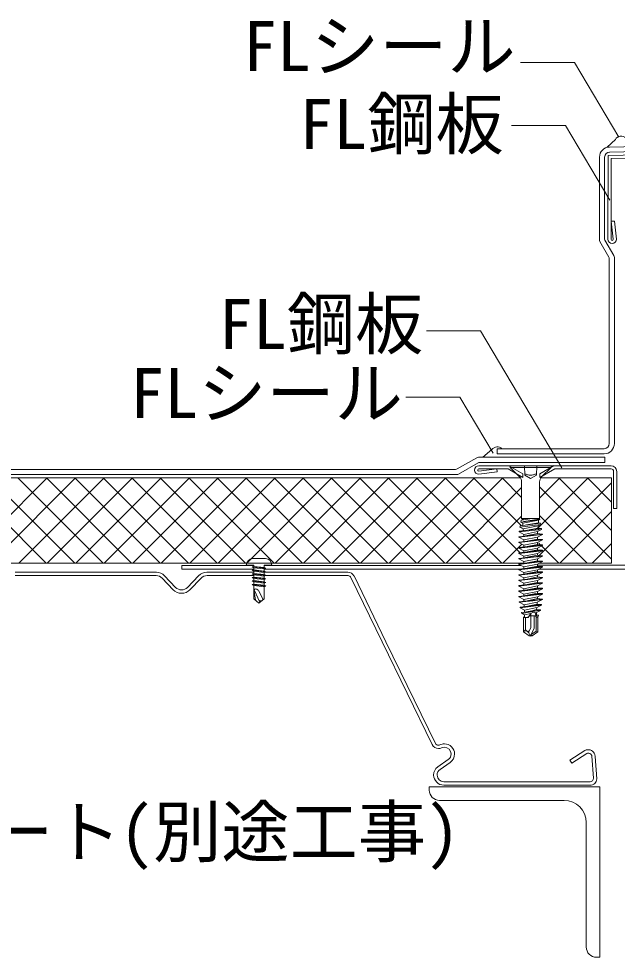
# Model space of a CAD drawing. Units: millimetres, scale not verified. Extents: x -675 to 675, y -471 to 460.
# Drawn here: x 47.5 to 222.9, y -120.1 to 155.1 of the extents above; entities that cross this region are included whole.
import ezdxf
from ezdxf.enums import TextEntityAlignment as Align

# ---------------------------------------------------------------- set-up
doc = ezdxf.new("R2010")
doc.units = ezdxf.units.MM
doc.header["$LTSCALE"] = 5
doc.linetypes.add('DASHED2', pattern=[3, 2, -1])
for name, color, linetype, lineweight in [('1-0_芯・寸法線', 7, 'Continuous', 9), ('1-3_断熱材', 30, 'Continuous', 18), ('1-4_リベットルーフ', 3, 'Continuous', 9), ('1-5_ＦＬ鋼板・ディスク', 7, 'Continuous', 9), ('1-6_アンカー類', 4, 'Continuous', 9), ('1-8_下地など', 7, 'Continuous', 9), ('1-9_下地鋼板', 1, 'Continuous', 9), ('1-A_元図・躯体', 7, 'Continuous', 9), ('1-D_設備2', 7, 'Continuous', 9)]:
    doc.layers.add(name, color=color, linetype=linetype, lineweight=lineweight)
doc.styles.add('ＭＳ ゴシック', font='')
doc.styles.get('ＭＳ ゴシック').set_extended_font_data('MS Gothic')

msp = doc.modelspace()

# ---------------------------------------------------------------- linework, layer by layer
at = {"layer": '1-0_芯・寸法線'}
for p, q in [((210.436, 142.268), (194.571, 142.268)), ((223.385, 120.374), (210.436, 142.268)), ((207.792, 123.742), (191.927, 123.742)), ((220.742, 101.849), (207.792, 123.742)), ((182.878, 63.563), (167.013, 63.563)), ((206.677, 23.364), (182.878, 63.563)), ((176.786, 44.139), (160.921, 44.139)), ((186.531, 27.662), (176.786, 44.139)), ((119.828, -3.218), (115.935, -3.218)), ((115.881, -5.598), (119.883, -6.063)), ((115.881, -6.638), (119.883, -7.108)), ((115.881, -7.683), (119.883, -8.148)), ((115.881, -8.723), (119.883, -9.188)), ((115.881, -9.763), (119.883, -10.228)), ((115.881, -10.808), (119.883, -11.273)), ((116.382, -12.333), (116.901, -15.438)), ((116.482, -12.378), (118.158, -16.008)), ((117.882, -12.698), (119.073, -15.273))]:
    msp.add_line(p, q, dxfattribs=at)
for points in [[(114.134, -5.148), (116.382, -5.178), (116.382, -15.013), (117.882, -16.263)], [(117.882, -16.263), (119.382, -15.013), (119.382, -5.178), (121.631, -5.148)]]:
    msp.add_lwpolyline(points, dxfattribs=at)
for points in [[(119.379, -6.268), (119.883, -6.063), (119.381, -5.843), (116.398, -5.503), (115.881, -5.598), (116.395, -5.918)], [(119.379, -7.308), (119.883, -7.108), (119.381, -6.888), (116.398, -6.548), (115.881, -6.638), (116.395, -6.958)], [(119.379, -8.353), (119.883, -8.148), (119.381, -7.928), (116.398, -7.588), (115.881, -7.683), (116.395, -8.003)], [(119.379, -9.393), (119.883, -9.188), (119.381, -8.968), (116.398, -8.628), (115.881, -8.723), (116.395, -9.043)], [(119.379, -10.433), (119.883, -10.228), (119.381, -10.013), (116.398, -9.673), (115.881, -9.763), (116.395, -10.088)], [(119.379, -11.478), (119.883, -11.273), (119.381, -11.053), (116.398, -10.713), (115.881, -10.808), (116.395, -11.128)]]:
    msp.add_lwpolyline(points, close=True, dxfattribs=at)
for centre, radius, start, end in [((116.239, -5.308), 2.111, 98.26735, 175.64604), ((119.731, -5.117), 1.901, 359.06843, 87.04545), ((116.997, -12.68), 0.599, 33.78962, 153.66779), ((116.229, -14.125), 2.183, 40.78252, 54.55595), ((118.548, -14.532), 1.08, 231.93253, 274.98137)]:
    msp.add_arc(centre, radius, start, end, dxfattribs=at)
at = {"layer": '1-3_断熱材'}
for p, q in [((-137.989, 20.433), (194.534, 20.433)), ((55.493, -4.567), (30.493, 20.433)), ((30.778, -4.567), (55.778, 20.433)), ((63.843, -4.567), (38.843, 20.433)), ((39.123, -4.567), (64.123, 20.433)), ((72.193, -4.567), (47.193, 20.433)), ((47.473, -4.567), (72.473, 20.433)), ((80.543, -4.567), (55.543, 20.433)), ((55.823, -4.567), (80.823, 20.433)), ((88.893, -4.567), (63.893, 20.433)), ((64.173, -4.567), (89.178, 20.433)), ((97.243, -4.567), (72.243, 20.433)), ((72.528, -4.567), (97.528, 20.433)), ((105.593, -4.567), (80.593, 20.433)), ((80.878, -4.567), (105.878, 20.433)), ((113.943, -4.567), (88.943, 20.433)), ((89.228, -4.567), (114.228, 20.433)), ((122.293, -4.567), (97.293, 20.433)), ((97.578, -4.567), (122.578, 20.433)), ((130.643, -4.567), (105.643, 20.433)), ((105.928, -4.567), (130.928, 20.433)), ((138.993, -4.567), (113.993, 20.433)), ((114.278, -4.567), (139.278, 20.433)), ((147.343, -4.567), (122.343, 20.433)), ((122.628, -4.567), (147.628, 20.433)), ((155.693, -4.567), (130.693, 20.433)), ((130.978, -4.567), (155.978, 20.433)), ((164.043, -4.567), (139.043, 20.433)), ((139.328, -4.567), (164.328, 20.433)), ((172.393, -4.567), (147.393, 20.433)), ((147.678, -4.567), (172.678, 20.433)), ((180.743, -4.567), (155.743, 20.433)), ((156.028, -4.567), (181.028, 20.433)), ((189.093, -4.567), (164.093, 20.433)), ((164.378, -4.567), (189.378, 20.433)), ((194.419, -1.543), (172.443, 20.433)), ((194.782, 6.444), (180.793, 20.433)), ((194.885, 14.691), (189.143, 20.433)), ((199.678, 5.684), (214.428, 20.433)), ((200.145, 14.501), (206.078, 20.433)), ((221.288, 20.433), (200.496, 20.433)), ((221.288, 4.988), (205.843, 20.433)), ((221.288, 13.338), (214.193, 20.433)), ((172.728, -4.567), (194.885, 17.591)), ((199.572, -2.772), (221.288, 18.948)), ((221.288, -3.357), (200.145, 17.781)), ((181.078, -4.567), (194.885, 9.241)), ((214.143, -4.567), (200.145, 9.431)), ((206.128, -4.567), (221.288, 10.598)), ((189.428, -4.567), (194.963, 0.969)), ((200.373, 0.853), (199.967, 1.259)), ((205.793, -4.567), (200.71, 0.516)), ((215.528, -4.567), (221.288, 1.193)), ((-162.57, -4.567), (195.515, -4.567))]:
    msp.add_line(p, q, dxfattribs=at)
msp.add_lwpolyline([(200.123, -4.567), (221.288, -4.567), (221.288, 20.433)], dxfattribs=at)
at = {"layer": '1-4_リベットルーフ'}
for p, q in [((222.387, 119.675), (219.938, 117.451)), ((220.673, 117.466), (291.642, 118.872)), ((220.703, 115.966), (291.672, 117.373)), ((217.677, 90.269), (217.733, 114.473)), ((219.178, 90.669), (219.233, 114.47)), ((220.444, 85.207), (217.811, 89.767)), ((221.944, 85.609), (219.312, 90.167)), ((220.578, 84.707), (220.578, 30.5)), ((222.078, 85.109), (222.078, 30.5)), ((186.198, 28.721), (183.533, 26.5)), ((219.078, 29), (187.727, 29)), ((187.727, 29), (187.727, 27.5)), ((175.998, 23.067), (181.712, 26.366)), ((176.4, 21.567), (182.114, 24.866)), ((182.212, 26.5), (219.328, 26.5)), ((182.614, 25), (219.328, 25)), ((219.078, 27.5), (187.727, 27.5)), ((219.328, 26.5), (219.328, 25)), ((-138.45, 22.933), (175.498, 22.933)), ((-138.121, 21.433), (175.9, 21.433))]:
    msp.add_line(p, q, dxfattribs=at)
for centre, radius, start, end in [((224.071, 118.687), 1.952, 44.72036, 149.59721), ((220.733, 114.466), 3, 91.13533, 179.86842), ((220.733, 114.466), 1.5, 91.13533, 179.86842), ((218.677, 90.267), 1, 179.86842, 210), ((220.178, 90.667), 1, 179.86842, 210), ((221.078, 85.109), 1, 0, 30), ((219.578, 84.707), 1, 0, 30), ((219.078, 30.5), 1.5, 270, 0), ((219.078, 30.5), 3, 270, 0), ((187.789, 27.519), 1.994, 47.97838, 142.91614), ((182.212, 25.5), 1, 90, 120), ((182.614, 24), 1, 90, 120), ((175.498, 23.933), 1, 270, 300), ((175.9, 22.433), 1, 270, 300)]:
    msp.add_arc(centre, radius, start, end, dxfattribs=at)
at = {"layer": '1-5_ＦＬ鋼板・ディスク'}
for p, q in [((220.234, 114.964), (263.842, 115.822)), ((220.178, 90.398), (220.234, 114.964)), ((221.146, 114.062), (221.097, 90.37)), ((263.628, 114.893), (221.146, 114.062)), ((221.761, 90.415), (221.163, 95.718)), ((221.163, 95.718), (222.078, 95.718)), ((222.078, 95.718), (222.677, 90.393)), ((182.307, 22.419), (187.65, 23.076)), ((221.096, 24), (182.346, 24)), ((190.932, 23.083), (182.346, 23.083)), ((182.346, 21.5), (187.762, 22.167)), ((187.65, 23.076), (187.762, 22.167)), ((195.262, 20.583), (190.932, 23.083)), ((195.262, 21.642), (191.178, 24)), ((200.262, 21.642), (204.408, 24.036)), ((200.262, 20.583), (204.592, 23.083)), ((221.096, 23.083), (204.592, 23.083)), ((221.846, 22.333), (221.846, 11.5)), ((222.762, 22.333), (222.762, 11.5)), ((195.262, 21.642), (195.262, 20.583)), ((200.262, 21.642), (200.262, 20.583)), ((222.762, 11.5), (221.846, 11.5))]:
    msp.add_line(p, q, dxfattribs=at)
for centre, radius, start, end in [((221.472, 90.442), 1.295, 181.95272, 267.9644), ((221.44, 90.408), 0.344, 186.38279, 267.78987), ((221.391, 90.434), 1.287, 271.53553, 358.16648), ((221.414, 90.411), 0.346, 272.00816, 0.79999), ((182.346, 22.75), 1.25, 90, 270), ((182.346, 22.75), 0.333, 90, 263.40561), ((221.096, 22.333), 1.667, 0, 90), ((221.096, 22.333), 0.75, 0, 90)]:
    msp.add_arc(centre, radius, start, end, dxfattribs=at)
at = {"layer": '1-6_アンカー類'}
for p, q in [((191.515, 24), (203.515, 24)), ((191.515, 24), (191.515, 23.5)), ((191.515, 23.5), (203.515, 23.5)), ((191.515, 23.5), (194.299, 20.716)), ((203.515, 23.5), (200.731, 20.716)), ((203.515, 24), (203.515, 23.5)), ((194.885, 19.302), (194.885, 8.5)), ((200.145, 19.302), (200.145, 8.5)), ((198.005, 8.5), (194.73, 8.014)), ((194.885, 8.5), (200.145, 8.5)), ((194.885, 8.5), (195.129, 8.37)), ((195.129, 8.37), (195.897, 8.5)), ((195.129, 8.37), (195.155, 8.077)), ((195.494, 7.608), (199.939, 8.341)), ((199.953, 8.5), (199.939, 8.341)), ((200.251, 8.313), (199.939, 8.341)), ((200.251, 8.313), (200.265, 8.229)), ((200.697, 5.594), (194.201, 4.788)), ((194.465, 6.401), (194.405, 6.035)), ((200.432, 7.208), (194.465, 6.401)), ((200.265, 8.229), (194.645, 7.498)), ((195.233, 7.185), (199.87, 8.019)), ((195.233, 7.185), (195.292, 6.513)), ((195.379, 5.517), (195.429, 4.94)), ((196.159, 5.031), (199.666, 5.685)), ((196.289, 6.648), (199.804, 7.263)), ((199.724, 6.351), (199.666, 5.685)), ((200.697, 5.594), (199.666, 5.685)), ((200.505, 6.766), (199.724, 6.351)), ((200.432, 7.208), (199.804, 7.263)), ((200.965, 3.831), (194.065, 3.036)), ((194.201, 4.788), (194.166, 4.573)), ((195.515, 3.855), (195.515, 3.353)), ((195.996, 3.409), (199.515, 4.108)), ((199.578, 4.684), (196.043, 3.96)), ((200.965, 3.981), (199.515, 4.108)), ((200.965, 3.831), (199.515, 3.06)), ((199.515, 3.06), (199.515, 2.518)), ((200.965, 3.981), (200.965, 3.831)), ((200.965, 2.391), (194.065, 1.596)), ((194.065, 1.596), (194.065, 1.446)), ((194.065, 1.446), (195.515, 0.675)), ((200.965, 0.801), (194.065, 0.006)), ((194.065, 0.006), (194.065, -0.144)), ((195.515, 2.265), (195.515, 1.763)), ((195.515, 0.675), (199.515, 1.47)), ((195.515, 0.675), (195.515, 0.173)), ((195.996, 1.819), (199.515, 2.518)), ((195.996, 0.229), (199.515, 0.928)), ((200.965, 2.391), (199.515, 2.518)), ((200.965, 0.801), (199.515, 0.928)), ((200.965, 0.651), (199.515, -0.12)), ((194.065, -0.144), (195.515, -0.915)), ((200.965, -0.789), (194.065, -1.584)), ((194.065, -1.584), (194.065, -1.734)), ((200.965, -2.379), (194.065, -3.174)), ((200.965, -2.529), (194.065, -3.324)), ((195.515, -0.915), (199.515, -0.12)), ((195.515, -0.915), (195.515, -1.417)), ((195.515, -2.505), (195.515, -3.007)), ((195.996, -1.361), (199.515, -0.662)), ((195.996, -2.951), (199.515, -2.252)), ((199.515, -0.12), (199.515, -0.662)), ((200.965, -0.789), (199.515, -0.662)), ((200.965, -0.939), (199.515, -1.71)), ((199.515, -1.71), (199.515, -2.252)), ((200.965, -2.379), (199.515, -2.252)), ((200.965, -2.529), (199.515, -3.3)), ((200.965, -2.379), (200.965, -2.529)), ((194.065, -3.174), (194.065, -3.324)), ((200.965, -3.969), (194.065, -4.764)), ((200.965, -4.119), (194.065, -4.914)), ((194.065, -4.764), (194.065, -4.914)), ((195.515, -4.095), (195.515, -4.597)), ((195.996, -4.541), (199.515, -3.842)), ((195.996, -6.131), (199.515, -5.432)), ((199.515, -3.3), (199.515, -3.842)), ((200.965, -3.969), (199.515, -3.842)), ((200.965, -4.119), (199.515, -4.89)), ((199.515, -4.89), (199.515, -5.432)), ((200.965, -5.559), (199.515, -5.432)), ((200.965, -3.969), (200.965, -4.119)), ((200.965, -5.559), (194.065, -6.354)), ((200.965, -5.709), (194.065, -6.504)), ((194.065, -6.354), (194.065, -6.504)), ((200.965, -7.149), (194.065, -7.944)), ((200.965, -7.299), (194.065, -8.094)), ((194.065, -7.944), (194.065, -8.094)), ((195.515, -5.685), (195.515, -6.187)), ((195.515, -7.275), (195.515, -7.777)), ((195.996, -7.721), (199.515, -7.022)), ((200.965, -5.709), (199.515, -6.48)), ((199.515, -6.48), (199.515, -7.022)), ((200.965, -7.149), (199.515, -7.022)), ((200.965, -7.299), (199.515, -8.07)), ((199.515, -8.07), (199.515, -8.612)), ((200.965, -5.559), (200.965, -5.709)), ((200.965, -7.149), (200.965, -7.299)), ((200.965, -8.739), (194.065, -9.534)), ((200.965, -8.889), (194.065, -9.684)), ((194.065, -9.534), (194.065, -9.684)), ((200.965, -10.479), (194.065, -11.274)), ((195.515, -8.865), (195.515, -9.367)), ((195.515, -10.455), (195.515, -10.957)), ((195.996, -9.311), (199.515, -8.612)), ((195.996, -10.901), (199.515, -10.202)), ((200.965, -8.739), (199.515, -8.612)), ((200.965, -8.889), (199.515, -9.66)), ((199.515, -9.66), (199.515, -10.202)), ((200.965, -10.329), (199.515, -10.202)), ((200.965, -10.479), (199.515, -11.25)), ((200.965, -8.739), (200.965, -8.889)), ((200.965, -10.329), (200.965, -10.479)), ((200.965, -11.919), (194.065, -12.714)), ((200.965, -12.069), (194.065, -12.864)), ((194.065, -12.714), (194.065, -12.864)), ((200.965, -13.509), (194.065, -14.304)), ((200.965, -13.659), (194.065, -14.454)), ((195.515, -12.045), (195.515, -12.547)), ((195.515, -13.635), (195.515, -14.137)), ((195.996, -12.491), (199.515, -11.792)), ((195.996, -14.081), (199.515, -13.382)), ((199.515, -11.25), (199.515, -11.792)), ((200.965, -11.919), (199.515, -11.792)), ((200.965, -12.069), (199.515, -12.84)), ((199.515, -12.84), (199.515, -13.382)), ((200.965, -13.509), (199.515, -13.382)), ((200.965, -13.659), (199.515, -14.43)), ((200.965, -11.919), (200.965, -12.069)), ((200.965, -13.509), (200.965, -13.659)), ((194.065, -14.304), (194.065, -14.454)), ((194.159, -15.894), (198.127, -15.426)), ((194.159, -15.894), (194.159, -16.044)), ((195.515, -15.225), (195.515, -15.5)), ((195.515, -15.5), (195.534, -15.732)), ((196.01, -15.676), (196.859, -15.5)), ((196.859, -15.5), (199.515, -14.972)), ((200.965, -15.099), (198.127, -15.426)), ((199.47, -16.044), (199.425, -16.576)), ((200.965, -15.249), (199.47, -16.044)), ((199.515, -14.43), (199.515, -14.972)), ((200.965, -15.099), (199.515, -14.972)), ((200.965, -15.099), (200.965, -15.249)), ((200.712, -16.689), (194.477, -17.484)), ((200.712, -16.839), (194.477, -17.634)), ((194.477, -17.484), (194.477, -17.634)), ((199.356, -18.426), (194.857, -19.069)), ((194.857, -19.069), (194.95, -19.307)), ((199.376, -18.574), (194.95, -19.307)), ((195.625, -16.824), (195.668, -17.332)), ((195.749, -18.311), (195.765, -18.5)), ((195.765, -18.939), (195.765, -18.5)), ((196.225, -17.261), (199.425, -16.576)), ((197.913, -18.5), (196.356, -18.855)), ((197.913, -18.5), (199.292, -18.183)), ((198.851, -19.113), (199.265, -19.029)), ((198.851, -19.113), (199.102, -19.836)), ((200.394, -18.429), (199.265, -19.029)), ((199.265, -19.029), (199.265, -19.798)), ((199.343, -17.567), (199.292, -18.183)), ((200.394, -18.279), (199.292, -18.183)), ((200.712, -16.839), (199.343, -17.567)), ((199.356, -18.426), (200.394, -18.279)), ((199.376, -18.574), (200.394, -18.429)), ((200.712, -16.689), (199.425, -16.576)), ((200.394, -18.279), (200.394, -18.429)), ((200.712, -16.689), (200.712, -16.839)), ((195.415, -20.5), (195.765, -20.173)), ((195.415, -24.745), (195.415, -20.5)), ((195.415, -20.5), (196.838, -20.5)), ((195.765, -19.74), (195.765, -20.173)), ((196.015, -23.697), (196.015, -20.5)), ((196.228, -20.5), (196.945, -20.334)), ((196.644, -20.426), (196.228, -20.5)), ((197.162, -20), (198.97, -20)), ((197.615, -23.54), (197.615, -19.302)), ((198.615, -23.748), (198.615, -20)), ((199.868, -19.851), (198.96, -20.013)), ((199.102, -19.836), (199.265, -19.798)), ((199.731, -20.203), (199.105, -20.309)), ((199.115, -24.485), (199.115, -20.313)), ((199.868, -19.851), (199.265, -19.798)), ((199.285, -20.364), (199.461, -20.346)), ((199.285, -20.364), (199.615, -20.5)), ((199.731, -20.203), (199.461, -20.346)), ((199.615, -20.5), (199.461, -20.346)), ((199.615, -24.745), (199.615, -20.5)), ((199.868, -19.851), (199.731, -20.203)), ((195.654, -24.524), (195.415, -24.745)), ((197.064, -25.9), (195.415, -24.745)), ((196.418, -24.471), (196.485, -24.518)), ((197.133, -24.374), (197.615, -23.54)), ((197.562, -25.573), (198.615, -23.748)), ((197.562, -25.573), (199.115, -24.485)), ((197.966, -25.9), (199.615, -24.745)), ((199.115, -24.485), (199.615, -24.745)), ((197.515, -26), (197.064, -25.9)), ((197.115, -25.235), (197.515, -26)), ((197.562, -25.573), (197.515, -26)), ((197.515, -26), (197.966, -25.9)), ((197.966, -25.9), (197.562, -25.573))]:
    msp.add_line(p, q, dxfattribs=at)
at = {"layer": '1-6_アンカー類', "linetype": 'DASHED2'}
msp.add_lwpolyline([(195.721, 24), (195.817, 21.254), (197.521, 20.27), (199.225, 21.254), (199.321, 24)], dxfattribs=at)
at = {"layer": '1-6_アンカー類'}
for points in [[(200.697, 5.594), (200.745, 5.304), (194.166, 4.573)], [(200.432, 7.208), (200.505, 6.766), (194.405, 6.035)], [(194.405, 6.035), (195.379, 5.517), (199.724, 6.351)], [(194.73, 8.014), (194.645, 7.498), (195.233, 7.185)], [(200.265, 8.229), (199.87, 8.019), (199.804, 7.263)], [(200.965, 3.981), (194.065, 3.186), (194.065, 3.036)], [(194.065, 3.036), (195.515, 2.265), (199.515, 3.06)], [(194.166, 4.573), (195.515, 3.855), (196.043, 3.96)], [(200.745, 5.304), (199.578, 4.684), (199.515, 4.108)], [(200.965, 2.391), (200.965, 2.241), (194.065, 1.446)], [(200.965, 0.801), (200.965, 0.651), (194.065, -0.144)], [(200.965, 2.241), (199.515, 1.47), (199.515, 0.928)], [(200.965, -0.789), (200.965, -0.939), (194.065, -1.734)], [(194.065, -1.734), (195.515, -2.505), (199.515, -1.71)], [(194.065, -3.324), (195.515, -4.095), (199.515, -3.3)], [(194.065, -4.914), (195.515, -5.685), (199.515, -4.89)], [(194.065, -6.504), (195.515, -7.275), (199.515, -6.48)], [(194.065, -8.094), (195.515, -8.865), (199.515, -8.07)], [(194.065, -9.684), (195.515, -10.455), (199.515, -9.66)], [(200.965, -10.329), (194.065, -11.124), (194.065, -11.274)], [(194.065, -11.274), (195.515, -12.045), (199.515, -11.25)], [(194.065, -12.864), (195.515, -13.635), (199.515, -12.84)], [(194.065, -14.454), (195.515, -15.225), (199.515, -14.43)], [(200.965, -15.249), (198.144, -15.574), (194.159, -16.044)], [(194.159, -16.044), (195.625, -16.824), (199.47, -16.044)], [(194.477, -17.634), (195.749, -18.311), (199.343, -17.567)], [(198.851, -19.113), (198.234, -18.951), (197.615, -19.302), (196.838, -20.5)], [(194.95, -19.307), (195.765, -19.74), (197.569, -19.374)], [(196.945, -20.334), (196.644, -20.426), (196.838, -20.5)], [(199.285, -20.364), (199.105, -20.309), (198.96, -20.013), (199.102, -19.836)]]:
    msp.add_lwpolyline(points, dxfattribs=at)
for centre, radius, start, end in [((192.885, 19.302), 2, 0, 45), ((202.145, 19.302), 2, 135, 180), ((194.888, -23.697), 1.128, 312.84567, 0), ((196.069, -24.97), 0.609, 55, 132.84567), ((196.96, -23.697), 0.945, 180, 235), ((195.329, -26.169), 2.015, 27.60003, 55), ((196.744, -24.149), 0.45, 235, 330), ((197.907, -24.821), 0.894, 150, 207.60003)]:
    msp.add_arc(centre, radius, start, end, dxfattribs=at)
at = {"layer": '1-6_アンカー類', "linetype": 'DASHED2'}
msp.add_arc((197.491, 24.836), 3.585, 241.90852, 298.09148, dxfattribs=at)
at = {"layer": '1-8_下地など'}
for p, q in [((222.762, 11.5), (221.846, 11.5)), ((46.393, -8.202), (87.723, -8.217)), ((87.788, -7.217), (46.423, -7.202)), ((116.382, -7.212), (102.593, -7.217)), ((102.658, -8.217), (116.382, -8.212)), ((143.958, -7.202), (119.382, -7.211)), ((119.73, -8.21), (143.983, -8.202)), ((89.488, -8.962), (92.723, -12.372)), ((93.428, -11.667), (90.198, -8.257)), ((100.183, -8.257), (96.948, -11.667)), ((97.653, -12.372), (100.888, -8.962)), ((144.858, -8.762), (154.043, -27.632)), ((155.108, -27.632), (145.743, -8.302)), ((154.043, -27.632), (168.673, -57.782)), ((169.613, -57.422), (155.108, -27.632)), ((213.433, -59.527), (209.033, -62.372)), ((209.578, -63.207), (213.978, -60.362)), ((213.858, -59.342), (213.433, -59.527)), ((213.978, -60.362), (214.168, -60.292)), ((173.358, -62.172), (170.288, -64.277)), ((170.988, -65.052), (173.918, -63.002)), ((209.033, -62.372), (209.578, -63.207)), ((215.428, -60.932), (215.478, -61.132)), ((215.478, -61.132), (215.943, -67.652)), ((216.438, -61.237), (216.378, -60.622)), ((216.933, -67.822), (216.438, -61.237)), ((214.938, -68.687), (172.108, -68.707)), ((172.063, -69.692), (214.938, -69.687))]:
    msp.add_line(p, q, dxfattribs=at)
for centre, radius, start, end in [((87.694, -10.748), 2.531, 44.87833, 89.40691), ((87.68, -10.78), 3.564, 45.10174, 88.29857), ((102.608, -10.573), 3.356, 90.2892, 136.31045), ((102.696, -10.781), 2.564, 90.87901, 134.81571), ((143.923, -9.254), 2.051, 27.59187, 89.05121), ((143.983, -9.169), 0.965, 24.83808, 89.94263), ((95.213, -9.861), 3.537, 225.25266, 269.60713), ((95.2, -9.891), 2.507, 225.07233, 269.72781), ((95.169, -9.872), 2.526, 270.44639, 314.75349), ((95.175, -9.886), 3.511, 270.22181, 314.91841), ((170.517, -56.889), 2.048, 205.7691, 269.16545), ((170.499, -56.916), 1.021, 209.75747, 269.3657), ((172.265, -60.551), 3.036, 90.45722, 116.08673), ((172.127, -60.628), 3.115, 2.08743, 87.91256), ((170.346, -56.422), 2.519, 273.21224, 294.36855), ((170.381, -56.598), 1.343, 274.55396, 294.09595), ((172.321, -60.759), 2.246, 92.03248, 114.59642), ((172.165, -60.59), 2.077, 2.06863, 87.90669), ((172.208, -60.497), 2.033, 304.47901, 359.49967), ((172.181, -60.484), 3.059, 304.59259, 359.42526), ((214.426, -61.336), 2.076, 20.07444, 105.9057), ((214.45, -61.289), 1.039, 20.13092, 105.86447), ((172.125, -66.713), 3.051, 126.98707, 179.52321), ((172.141, -66.729), 2.034, 124.50032, 179.50299), ((172.193, -66.575), 3.121, 182.06683, 267.57087), ((172.182, -66.63), 2.076, 182.244, 267.92901), ((215.016, -67.768), 1.918, 267.66782, 358.42106), ((214.814, -67.565), 1.131, 276.32643, 355.56147)]:
    msp.add_arc(centre, radius, start, end, dxfattribs=at)
at = {"layer": '1-9_下地鋼板'}
for p, q in [((95.308, -5.22), (95.308, -6.324)), ((95.308, -5.22), (116.382, -5.22)), ((119.382, -5.22), (194.64, -5.22)), ((95.308, -6.324), (116.382, -6.325)), ((119.382, -6.325), (194.31, -6.326)), ((250.183, -6.327), (199.803, -6.327))]:
    msp.add_line(p, q, dxfattribs=at)
msp.add_lwpolyline([(248.863, 86.998), (248.873, -5.127), (199.515, -5.127)], dxfattribs=at)
at = {"layer": '1-A_元図・躯体'}
for p, q in [((167.828, -70.117), (167.828, -71.117)), ((170.828, -74.117), (207.328, -74.117)), ((213.828, -80.617), (213.828, -117.117)), ((216.828, -120.117), (217.828, -120.117))]:
    msp.add_line(p, q, dxfattribs=at)
msp.add_lwpolyline([(217.828, -120.117), (217.828, -70.117), (167.828, -70.117)], dxfattribs=at)
for centre, radius, start, end in [((170.828, -71.117), 3, 180, 270), ((207.328, -80.617), 6.5, 0, 90), ((216.828, -117.117), 3, 180, 270)]:
    msp.add_arc(centre, radius, start, end, dxfattribs=at)

# ---------------------------------------------------------------- texts
at = {"layer": '1-0_芯・寸法線', "style": 'ＭＳ ゴシック'}
for s, p in [('FL鋼板', (129.718, 112.49)), ('FL鋼板', (106.131, 53.852)), ('耐火デッキプレート', (-102.401, -95.087)), ('(別途工事)', (76.904, -95.029))]:
    msp.add_text(s, height=14.66, dxfattribs=at).set_placement(p, align=Align.BOTTOM_LEFT)
at = {"layer": '1-D_設備2', "style": 'ＭＳ ゴシック'}
for p in [(113.194, 135.312), (80.131, 33.58)]:
    msp.add_text('FLシール', height=14.66, dxfattribs=at).set_placement(p, align=Align.BOTTOM_LEFT)

doc.saveas('drawing.dxf')
